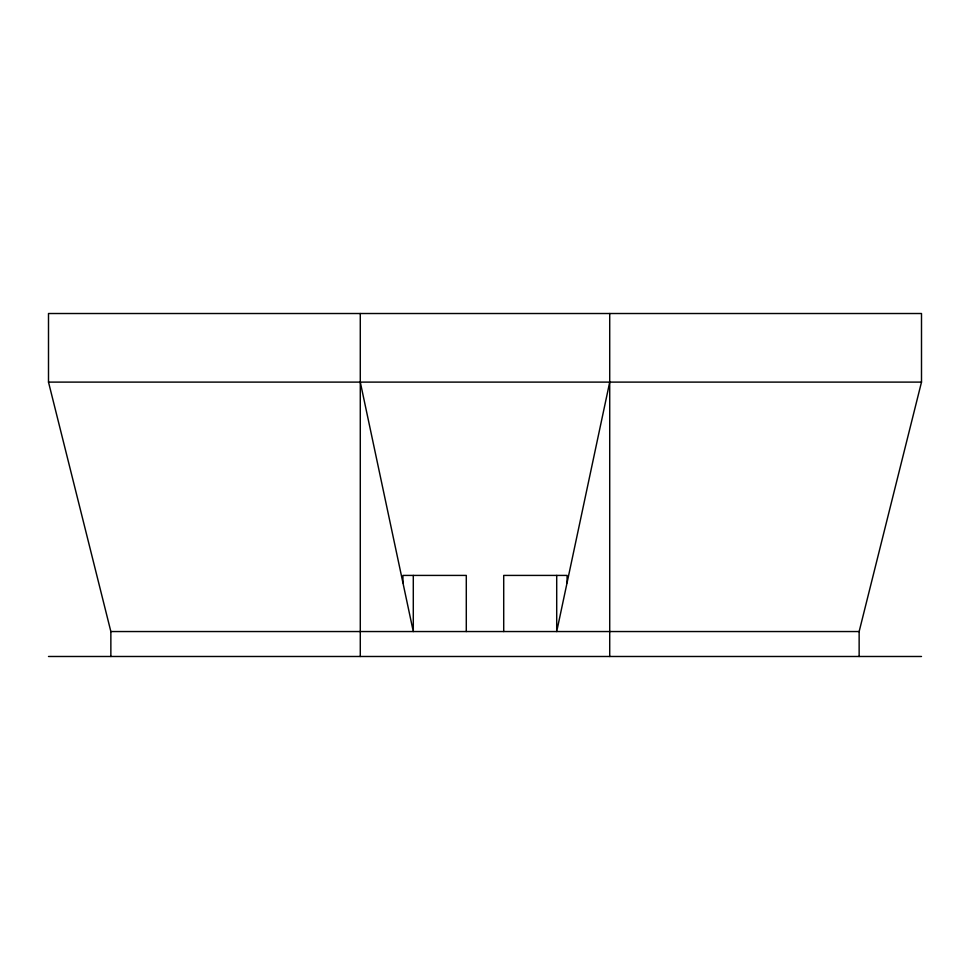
<?xml version="1.0" encoding="UTF-8"?>
<svg xmlns="http://www.w3.org/2000/svg" width="970" height="970" viewBox="0 0 970 970"><rect width="100%" height="100%" fill="white"/><g stroke="black" fill="none" stroke-linecap="round" stroke-linejoin="round"><path stroke-width="1.45" d="M609.718 382.107L556.707 631.543L556.707 575.416M859.141 656.484L859.141 631.543L921.5 382.107L921.5 313.516L48.5 313.516L48.5 382.107L110.859 631.543L110.859 656.484M48.5 382.107L921.5 382.107M110.859 631.543L859.141 631.543M48.5 656.484L921.5 656.484M360.282 382.107L413.293 631.543L413.293 575.416M609.718 313.516L609.718 656.484M567.086 582.8L567.086 575.416L503.709 575.416L503.709 631.543M466.291 631.543L466.291 575.416L402.914 575.416L402.914 582.8M360.282 313.516L360.282 656.484"/></g></svg>
